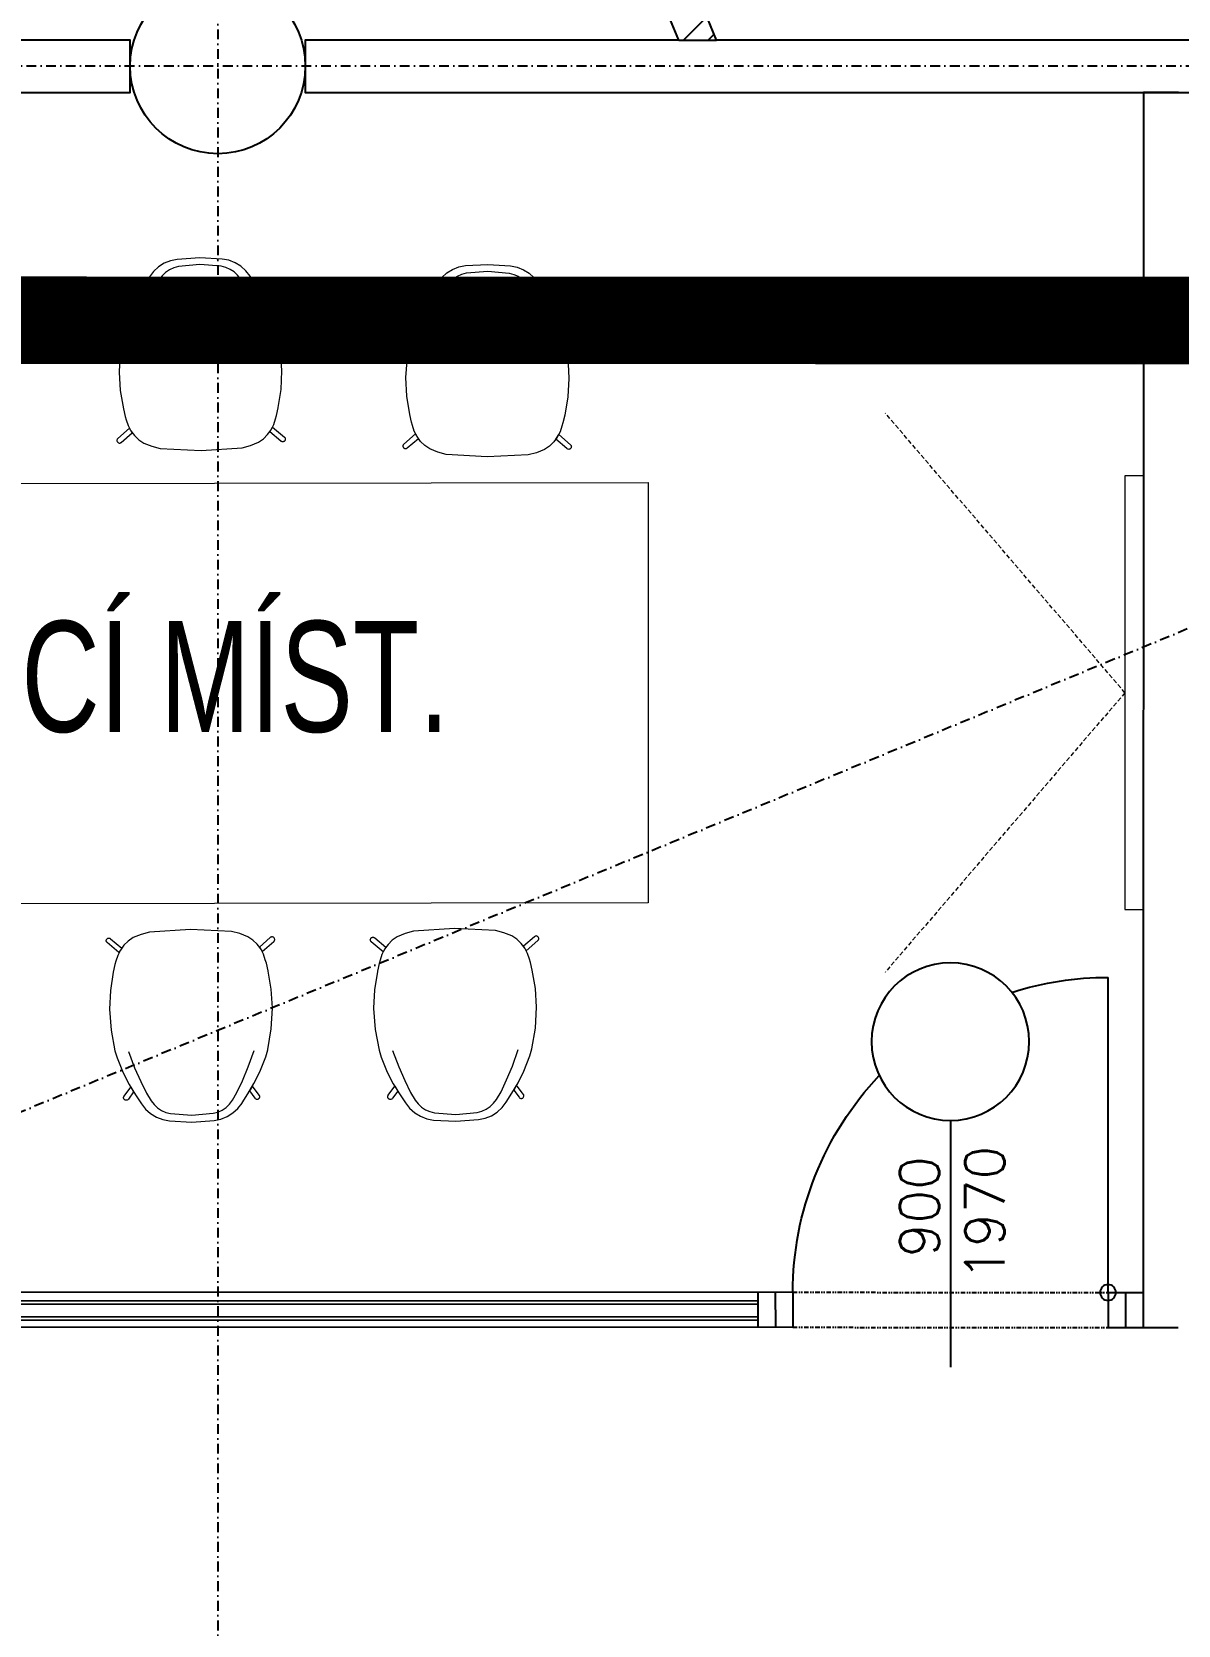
# Model space of a CAD drawing. Header units: millimetres. Extents: x -3035503 to 19821, y 792 to 235380.
# Drawn here: x -2966236 to -2962963, y 183233 to 187783 of the extents above; entities that cross this region are included whole.
import ezdxf

# ---------------------------------------------------------------- set-up
doc = ezdxf.new("R2010")
doc.units = ezdxf.units.MM
for name, pattern in [('AUSGEZOGEN', [0]), ('DA2', [0.45, 0.3, -0.15]), ('DD4', [0.8, 0.4, -0.2, 0, -0.2]), ('DIVIDE', [31.75, 12.7, -6.35, 0, -6.35, 0, -6.35]), ('HIDDEN', [0.375, 0.25, -0.125])]:
    doc.linetypes.add(name, pattern=pattern)
for name, color, linetype in [('ARCH_E-04-CO', 252, 'Continuous'), ('ARCH_F-02-CO', 251, 'Continuous'), ('ARCH_F-04-CO', 3, 'Continuous'), ('ARCH_F-06-CO', 2, 'Continuous'), ('ARCH_F-08-CO', 252, 'Continuous'), ('ARCH_N-02-CO', 251, 'Continuous'), ('ARCH_O-06-CO', 8, 'DD4'), ('ARCH_P-02-CO', 251, 'Continuous'), ('ARCH_Z-02-CO', 252, 'Continuous'), ('ARCH_Z-02-DI', 252, 'DIVIDE'), ('ARCH_Z-06-CO', 252, 'Continuous'), ('ARCH_Z-08-CO', 252, 'Continuous'), ('E-04-CO', 3, 'Continuous'), ('Z-02-CO', 252, 'Continuous')]:
    doc.layers.add(name, color=color, linetype=linetype)
doc.styles.add('Arial', font='arial.ttf', dxfattribs={"height": 220})
doc.styles.add('SIMPLEX', font='simplex.shx')

# ---------------------------------------------------------------- blocks, each defined once
blk = doc.blocks.new('WEWE')
at = {"layer": 'ARCH_N-02-CO', "linetype": 'AUSGEZOGEN', "lineweight": 20}
for p, q in [((-39829.8, -74127.3, 6520), (-39811.8, -74120.3, 6520)), ((-39811.8, -74120.3, 6520), (-39792.8, -74116.7, 6520)), ((-39792.8, -74116.7, 6520), (-39728.7, -74113.1, 6520)), ((-39792.8, -74116.7, 6520), (-39792.8, -74116.7, 6520)), ((-39728.7, -74113.1, 6520), (-39728.6, -74113.1, 6520)), ((-39728.6, -74113.1, 6520), (-39728.6, -74113.1, 6520)), ((-39728.6, -74113.1, 6520), (-39664.6, -74117.3, 6520)), ((-39664.6, -74117.3, 6520), (-39664.6, -74117.3, 6520)), ((-39664.6, -74117.3, 6520), (-39664.6, -74117.3, 6520)), ((-39664.6, -74117.3, 6520), (-39645.6, -74121.1, 6520)), ((-39645.6, -74121.1, 6520), (-39627.6, -74128.3, 6520)), ((-39889.5, -74191.3, 6520), (-39872.7, -74165.7, 6520)), ((-39872.7, -74165.7, 6520), (-39872.6, -74165.6, 6520)), ((-39872.6, -74165.6, 6520), (-39860.8, -74150.3, 6520)), ((-39872.6, -74165.6, 6520), (-39872.6, -74165.6, 6520)), ((-39860.8, -74150.3, 6520), (-39846.3, -74137.4, 6520)), ((-39846.3, -74137.4, 6520), (-39829.8, -74127.3, 6520)), ((-39845, -74173.7, 6520), (-39836.7, -74163, 6520)), ((-39836.7, -74163, 6520), (-39826.7, -74153.7, 6520)), ((-39826.7, -74153.7, 6520), (-39815.3, -74146.3, 6520)), ((-39815.3, -74146.3, 6520), (-39802.9, -74140.8, 6520)), ((-39802.9, -74140.8, 6520), (-39789.7, -74137.4, 6520)), ((-39789.7, -74137.4, 6520), (-39728.8, -74132.5, 6520)), ((-39789.7, -74137.4, 6520), (-39789.7, -74137.4, 6520)), ((-39728.8, -74132.5, 6520), (-39667.9, -74138, 6520)), ((-39667.9, -74138, 6520), (-39667.9, -74138, 6520)), ((-39667.9, -74138, 6520), (-39654.7, -74141.5, 6520)), ((-39654.7, -74141.5, 6520), (-39642.3, -74147.1, 6520)), ((-39642.3, -74147.1, 6520), (-39631, -74154.6, 6520)), ((-39631, -74154.6, 6520), (-39621.1, -74164, 6520)), ((-39627.6, -74128.3, 6520), (-39611.2, -74138.5, 6520)), ((-39621.1, -74164, 6520), (-39612.9, -74174.8, 6520)), ((-39611.2, -74138.5, 6520), (-39596.9, -74151.5, 6520)), ((-39596.9, -74151.5, 6520), (-39585.2, -74166.9, 6520)), ((-39585.2, -74166.9, 6520), (-39585.1, -74167.1, 6520)), ((-39585.1, -74167.1, 6520), (-39568.6, -74192.8, 6520)), ((-39923.2, -74182, 6520), (-39923.3, -74183.3, 6520)), ((-39923.3, -74183.3, 6520), (-39923.3, -74183.3, 6520)), ((-39923.3, -74183.3, 6520), (-39923.2, -74184.5, 6520)), ((-39922.9, -74180.7, 6520), (-39923.2, -74182, 6520)), ((-39923.2, -74184.5, 6520), (-39922.9, -74185.7, 6520)), ((-39922.3, -74179.5, 6520), (-39922.9, -74180.7, 6520)), ((-39922.9, -74185.7, 6520), (-39922.4, -74186.9, 6520)), ((-39922.4, -74186.9, 6520), (-39921.8, -74187.9, 6520)), ((-39921.6, -74178.4, 6520), (-39922.3, -74179.5, 6520)), ((-39921.8, -74187.9, 6520), (-39903.1, -74213.6, 6520)), ((-39920.6, -74177.5, 6520), (-39921.6, -74178.4, 6520)), ((-39919.6, -74176.8, 6520), (-39920.6, -74177.5, 6520)), ((-39918.4, -74176.2, 6520), (-39919.6, -74176.8, 6520)), ((-39917.1, -74175.9, 6520), (-39918.4, -74176.2, 6520)), ((-39915.8, -74175.8, 6520), (-39917.1, -74175.9, 6520)), ((-39914.3, -74175.9, 6520), (-39915.8, -74175.8, 6520)), ((-39915.8, -74175.8, 6520), (-39915.8, -74175.8, 6520)), ((-39912.9, -74176.3, 6520), (-39914.3, -74175.9, 6520)), ((-39911.7, -74177, 6520), (-39912.9, -74176.3, 6520)), ((-39910.5, -74178, 6520), (-39911.7, -74177, 6520)), ((-39909.6, -74179.1, 6520), (-39910.5, -74178, 6520)), ((-39894.6, -74199.7, 6520), (-39909.6, -74179.1, 6520)), ((-39909.6, -74179.1, 6520), (-39909.6, -74179.1, 6520)), ((-39907.2, -74220.4, 6520), (-39889.5, -74191.3, 6520)), ((-39903.1, -74213.6, 6520), (-39894.6, -74199.7, 6520)), ((-39874.3, -74229.4, 6520), (-39858.2, -74195.4, 6520)), ((-39858.2, -74195.4, 6520), (-39845, -74173.7, 6520)), ((-39845, -74173.7, 6520), (-39845, -74173.7, 6520)), ((-39612.9, -74174.8, 6520), (-39599.9, -74196.6, 6520)), ((-39599.9, -74196.6, 6520), (-39584.1, -74230.7, 6520)), ((-39568.6, -74192.8, 6520), (-39551.1, -74222.1, 6520)), ((-39563.5, -74201.2, 6520), (-39548.3, -74180.7, 6520)), ((-39555.2, -74215.2, 6520), (-39563.5, -74201.2, 6520)), ((-39536.3, -74189.7, 6520), (-39555.2, -74215.2, 6520)), ((-39548.3, -74180.7, 6520), (-39547.4, -74179.6, 6520)), ((-39548.3, -74180.7, 6520), (-39548.3, -74180.7, 6520)), ((-39547.4, -74179.6, 6520), (-39546.3, -74178.7, 6520)), ((-39546.3, -74178.7, 6520), (-39545, -74178, 6520)), ((-39545, -74178, 6520), (-39543.6, -74177.6, 6520)), ((-39543.6, -74177.6, 6520), (-39542.1, -74177.5, 6520)), ((-39542.1, -74177.5, 6520), (-39542.1, -74177.5, 6520)), ((-39542.1, -74177.5, 6520), (-39540.7, -74177.6, 6520)), ((-39540.7, -74177.6, 6520), (-39539.3, -74178.1, 6520)), ((-39539.3, -74178.1, 6520), (-39538, -74178.8, 6520)), ((-39538, -74178.8, 6520), (-39536.8, -74179.7, 6520)), ((-39536.8, -74179.7, 6520), (-39535.9, -74180.9, 6520)), ((-39535.6, -74188.6, 6520), (-39536.3, -74189.7, 6520)), ((-39535.9, -74180.9, 6520), (-39535.2, -74182.2, 6520)), ((-39535.1, -74187.5, 6520), (-39535.6, -74188.6, 6520)), ((-39535.2, -74182.2, 6520), (-39534.8, -74183.6, 6520)), ((-39534.8, -74186.3, 6520), (-39535.1, -74187.5, 6520)), ((-39534.8, -74183.6, 6520), (-39534.6, -74185.1, 6520)), ((-39534.6, -74185.1, 6520), (-39534.8, -74186.3, 6520)), ((-39534.6, -74185.1, 6520), (-39534.6, -74185.1, 6520)), ((-39941.8, -74296.7, 6520), (-39924.3, -74254, 6520)), ((-39924.3, -74254, 6520), (-39907.2, -74220.4, 6520)), ((-39891.6, -74268.7, 6520), (-39874.3, -74229.4, 6520)), ((-39584.1, -74230.7, 6520), (-39567.1, -74270.2, 6520)), ((-39551.1, -74222.1, 6520), (-39534.4, -74255.8, 6520)), ((-39534.4, -74255.8, 6520), (-39517.2, -74298.7, 6520)), ((-39947.5, -74316.9, 6520), (-39941.8, -74296.7, 6520)), ((-39908.8, -74315.6, 6520), (-39891.6, -74268.7, 6520)), ((-39567.1, -74270.2, 6520), (-39550.4, -74317.2, 6520)), ((-39517.2, -74298.7, 6520), (-39511.7, -74318.9, 6520)), ((-39958.7, -74376, 6520), (-39947.6, -74317.1, 6520)), ((-39947.6, -74317.1, 6520), (-39947.5, -74316.9, 6520)), ((-39511.7, -74318.9, 6520), (-39511.6, -74319.2, 6520)), ((-39511.6, -74319.2, 6520), (-39511.6, -74319.2, 6520)), ((-39511.6, -74319.2, 6520), (-39501, -74378.1, 6520)), ((-39962.7, -74435.8, 6520), (-39958.7, -74376, 6520)), ((-39501, -74378.1, 6520), (-39497.7, -74438, 6520)), ((-39962.7, -74436.4, 6520), (-39962.7, -74435.8, 6520)), ((-39962.7, -74435.8, 6520), (-39962.7, -74435.8, 6520)), ((-39960.1, -74489.3, 6520), (-39962.7, -74436.4, 6520)), ((-39497.7, -74438.6, 6520), (-39500.7, -74491.4, 6520)), ((-39497.7, -74438, 6520), (-39497.7, -74438.6, 6520)), ((-39497.7, -74438.6, 6520), (-39497.7, -74438.6, 6520)), ((-39951.8, -74541.6, 6520), (-39960.1, -74489.3, 6520)), ((-39500.7, -74491.4, 6520), (-39509.5, -74543.7, 6520)), ((-39951.8, -74541.9, 6520), (-39951.8, -74541.6, 6520)), ((-39951.8, -74541.6, 6520), (-39951.8, -74541.6, 6520)), ((-39947, -74563.8, 6520), (-39951.8, -74541.9, 6520)), ((-39944.1, -74573.4, 6520), (-39947, -74563.8, 6520)), ((-39938.9, -74589.6, 6520), (-39944.1, -74573.4, 6520)), ((-39517.5, -74575.4, 6520), (-39522.8, -74591.5, 6520)), ((-39514.5, -74565.8, 6520), (-39517.5, -74575.3, 6520)), ((-39517.5, -74575.3, 6520), (-39517.5, -74575.4, 6520)), ((-39517.5, -74575.4, 6520), (-39517.5, -74575.4, 6520)), ((-39509.5, -74543.9, 6520), (-39514.5, -74565.8, 6520)), ((-39509.5, -74543.7, 6520), (-39509.5, -74543.9, 6520)), ((-39935.3, -74597.4, 6520), (-39969.1, -74626.1, 6520)), ((-39959, -74637.2, 6520), (-39927.4, -74610.4, 6520)), ((-39931.2, -74604.8, 6520), (-39938.9, -74589.6, 6520)), ((-39927.4, -74610.4, 6520), (-39935.3, -74597.4, 6520)), ((-39921.1, -74618.5, 6520), (-39931.2, -74604.8, 6520)), ((-39909, -74630.4, 6520), (-39921.1, -74618.5, 6520)), ((-39540.9, -74620.2, 6520), (-39553.1, -74632, 6520)), ((-39530.7, -74606.6, 6520), (-39540.9, -74620.2, 6520)), ((-39534.5, -74612.2, 6520), (-39526.5, -74599.3, 6520)), ((-39503.2, -74639.3, 6520), (-39534.5, -74612.2, 6520)), ((-39522.8, -74591.5, 6520), (-39530.7, -74606.6, 6520)), ((-39526.5, -74599.3, 6520), (-39493, -74628.3, 6520)), ((-39971.4, -74630.4, 6520), (-39971.5, -74631.6, 6520)), ((-39971.5, -74631.6, 6520), (-39971.5, -74631.6, 6520)), ((-39971.5, -74631.6, 6520), (-39971.4, -74632.9, 6520)), ((-39971.1, -74629.2, 6520), (-39971.4, -74630.4, 6520)), ((-39971.4, -74632.9, 6520), (-39971.1, -74634.2, 6520)), ((-39970.6, -74628, 6520), (-39971.1, -74629.2, 6520)), ((-39971.1, -74634.2, 6520), (-39970.5, -74635.4, 6520)), ((-39969.9, -74627, 6520), (-39970.6, -74628, 6520)), ((-39970.5, -74635.4, 6520), (-39969.8, -74636.5, 6520)), ((-39969.1, -74626.1, 6520), (-39969.9, -74627, 6520)), ((-39969.8, -74636.5, 6520), (-39968.9, -74637.4, 6520)), ((-39969.1, -74626.1, 6520), (-39969.1, -74626.1, 6520)), ((-39968.9, -74637.4, 6520), (-39967.8, -74638.2, 6520)), ((-39967.8, -74638.2, 6520), (-39966.6, -74638.7, 6520)), ((-39966.6, -74638.7, 6520), (-39965.4, -74639.1, 6520)), ((-39965.4, -74639.1, 6520), (-39964.1, -74639.2, 6520)), ((-39964.1, -74639.2, 6520), (-39962.7, -74639.1, 6520)), ((-39964.1, -74639.2, 6520), (-39964.1, -74639.2, 6520)), ((-39962.7, -74639.1, 6520), (-39961.3, -74638.7, 6520)), ((-39961.3, -74638.7, 6520), (-39960.1, -74638.1, 6520)), ((-39960.1, -74638.1, 6520), (-39959, -74637.2, 6520)), ((-39895, -74640.1, 6520), (-39909, -74630.4, 6520)), ((-39872.1, -74649.5, 6520), (-39895, -74640.1, 6520)), ((-39895, -74640.1, 6520), (-39895, -74640.1, 6520)), ((-39848.2, -74656.2, 6520), (-39872.1, -74649.5, 6520)), ((-39731.2, -74663.1, 6520), (-39848.2, -74656.2, 6520)), ((-39848.2, -74656.2, 6520), (-39848.2, -74656.2, 6520)), ((-39848.2, -74656.2, 6520), (-39848.2, -74656.2, 6520)), ((-39614.1, -74657.3, 6520), (-39731.2, -74663.1, 6520)), ((-39731.2, -74663.1, 6520), (-39731.2, -74663.1, 6520)), ((-39731.2, -74663.1, 6520), (-39731.2, -74663.1, 6520)), ((-39590.2, -74650.8, 6520), (-39614.1, -74657.3, 6520)), ((-39614.1, -74657.3, 6520), (-39614.1, -74657.3, 6520)), ((-39567.1, -74641.7, 6520), (-39590.2, -74650.8, 6520)), ((-39553.1, -74632, 6520), (-39567.1, -74641.7, 6520)), ((-39567.1, -74641.7, 6520), (-39567.1, -74641.7, 6520)), ((-39567.1, -74641.7, 6520), (-39567.1, -74641.7, 6520)), ((-39502.1, -74640.2, 6520), (-39503.2, -74639.3, 6520)), ((-39500.8, -74640.8, 6520), (-39502.1, -74640.2, 6520)), ((-39499.5, -74641.2, 6520), (-39500.8, -74640.8, 6520)), ((-39498.1, -74641.3, 6520), (-39499.5, -74641.2, 6520)), ((-39496.7, -74641.2, 6520), (-39498.1, -74641.3, 6520)), ((-39498.1, -74641.3, 6520), (-39498.1, -74641.3, 6520)), ((-39495.3, -74640.8, 6520), (-39496.7, -74641.2, 6520)), ((-39493.9, -74640.1, 6520), (-39495.3, -74640.8, 6520)), ((-39492.8, -74639.1, 6520), (-39493.9, -74640.1, 6520)), ((-39493, -74628.3, 6520), (-39493, -74628.3, 6520)), ((-39493, -74628.3, 6520), (-39492.2, -74629.2, 6520)), ((-39491.9, -74638, 6520), (-39492.8, -74639.1, 6520)), ((-39492.2, -74629.2, 6520), (-39491.5, -74630.3, 6520)), ((-39491.2, -74636.7, 6520), (-39491.9, -74638, 6520)), ((-39491.5, -74630.3, 6520), (-39491, -74631.4, 6520)), ((-39490.7, -74635.3, 6520), (-39491.2, -74636.7, 6520)), ((-39491, -74631.4, 6520), (-39490.7, -74632.6, 6520)), ((-39490.7, -74632.6, 6520), (-39490.6, -74633.8, 6520)), ((-39490.6, -74633.8, 6520), (-39490.7, -74635.3, 6520)), ((-39490.6, -74633.8, 6520), (-39490.6, -74633.8, 6520)), ((-41827.8, -74740.3, -14120), (-39271.3, -74736.4, -14120)), ((-39271.3, -74736.4, -14120), (-39271.3, -75936.4, -14120)), ((-39271.3, -75936.4, -14120), (-41827.8, -75940.3, -14120)), ((-40719.1, -76026.4, 6520), (-40742, -76035.8, 6520)), ((-40695.2, -76019.7, 6520), (-40719.1, -76026.4, 6520)), ((-40578.3, -76012.4, 6520), (-40695.2, -76019.7, 6520)), ((-40695.2, -76019.7, 6520), (-40695.2, -76019.7, 6520)), ((-40695.2, -76019.7, 6520), (-40695.2, -76019.7, 6520)), ((-40578.2, -76012.4, 6520), (-40578.3, -76012.4, 6520)), ((-40578.3, -76012.4, 6520), (-40578.3, -76012.4, 6520)), ((-40461.2, -76017.9, 6520), (-40578.2, -76012.4, 6520)), ((-40437.2, -76024.3, 6520), (-40461.2, -76017.9, 6520)), ((-40461.2, -76017.9, 6520), (-40461.2, -76017.9, 6520)), ((-40414.1, -76033.3, 6520), (-40437.2, -76024.3, 6520)), ((-40400.1, -76042.9, 6520), (-40414.1, -76033.3, 6520)), ((-40414.1, -76033.3, 6520), (-40414.1, -76033.3, 6520)), ((-40414.1, -76033.3, 6520), (-40414.1, -76033.3, 6520)), ((-40346.5, -76033.6, 6520), (-40347.8, -76034, 6520)), ((-40345.1, -76033.4, 6520), (-40346.5, -76033.6, 6520)), ((-40343.6, -76033.6, 6520), (-40345.1, -76033.4, 6520)), ((-40345.1, -76033.4, 6520), (-40345.1, -76033.4, 6520)), ((-40342.2, -76034, 6520), (-40343.6, -76033.6, 6520)), ((-40818.5, -76044.6, 6520), (-40818.4, -76043.3, 6520)), ((-40818.4, -76045.8, 6520), (-40818.5, -76044.6, 6520)), ((-40818.5, -76044.6, 6520), (-40818.5, -76044.6, 6520)), ((-40818.4, -76043.3, 6520), (-40818, -76042, 6520)), ((-40818, -76047, 6520), (-40818.4, -76045.8, 6520)), ((-40818, -76042, 6520), (-40817.5, -76040.8, 6520)), ((-40817.5, -76048.2, 6520), (-40818, -76047, 6520)), ((-40817.5, -76040.8, 6520), (-40816.7, -76039.8, 6520)), ((-40816.8, -76049.2, 6520), (-40817.5, -76048.2, 6520)), ((-40816, -76050.1, 6520), (-40816.8, -76049.2, 6520)), ((-40816.7, -76039.8, 6520), (-40815.8, -76038.8, 6520)), ((-40782.1, -76078.7, 6520), (-40816, -76050.1, 6520)), ((-40816, -76050.1, 6520), (-40816, -76050.1, 6520)), ((-40815.8, -76038.8, 6520), (-40814.8, -76038.1, 6520)), ((-40814.8, -76038.1, 6520), (-40813.6, -76037.5, 6520)), ((-40813.6, -76037.5, 6520), (-40812.3, -76037.1, 6520)), ((-40812.3, -76037.1, 6520), (-40811, -76037, 6520)), ((-40811, -76037, 6520), (-40811, -76037, 6520)), ((-40811, -76037, 6520), (-40809.6, -76037.1, 6520)), ((-40809.6, -76037.1, 6520), (-40808.3, -76037.5, 6520)), ((-40808.3, -76037.5, 6520), (-40807, -76038.1, 6520)), ((-40807, -76038.1, 6520), (-40805.9, -76039, 6520)), ((-40805.9, -76039, 6520), (-40774.3, -76065.7, 6520)), ((-40778, -76071.3, 6520), (-40785.7, -76086.5, 6520)), ((-40774.3, -76065.7, 6520), (-40782.1, -76078.7, 6520)), ((-40768, -76057.6, 6520), (-40778, -76071.3, 6520)), ((-40755.9, -76045.7, 6520), (-40768, -76057.6, 6520)), ((-40742, -76035.8, 6520), (-40755.9, -76045.7, 6520)), ((-40742, -76035.8, 6520), (-40742, -76035.8, 6520)), ((-40387.8, -76054.7, 6520), (-40400.1, -76042.9, 6520)), ((-40377.6, -76068.2, 6520), (-40387.8, -76054.7, 6520)), ((-40350.2, -76035.4, 6520), (-40381.4, -76062.7, 6520)), ((-40381.4, -76062.7, 6520), (-40373.3, -76075.6, 6520)), ((-40369.7, -76083.3, 6520), (-40377.6, -76068.2, 6520)), ((-40373.3, -76075.6, 6520), (-40339.9, -76046.5, 6520)), ((-40349.1, -76034.6, 6520), (-40350.2, -76035.4, 6520)), ((-40347.8, -76034, 6520), (-40349.1, -76034.6, 6520)), ((-40340.9, -76034.7, 6520), (-40342.2, -76034, 6520)), ((-40339.8, -76035.6, 6520), (-40340.9, -76034.7, 6520)), ((-40339.9, -76046.5, 6520), (-40339.1, -76045.5, 6520)), ((-40339.9, -76046.5, 6520), (-40339.9, -76046.5, 6520)), ((-40338.8, -76036.7, 6520), (-40339.8, -76035.6, 6520)), ((-40339.1, -76045.5, 6520), (-40338.4, -76044.5, 6520)), ((-40338.1, -76038, 6520), (-40338.8, -76036.7, 6520)), ((-40338.4, -76044.5, 6520), (-40337.9, -76043.3, 6520)), ((-40337.7, -76039.4, 6520), (-40338.1, -76038, 6520)), ((-40337.9, -76043.3, 6520), (-40337.6, -76042.1, 6520)), ((-40337.5, -76040.9, 6520), (-40337.7, -76039.4, 6520)), ((-40337.6, -76042.1, 6520), (-40337.5, -76040.9, 6520)), ((-40337.5, -76040.9, 6520), (-40337.5, -76040.9, 6520)), ((-40793.7, -76112.3, 6520), (-40798.4, -76134.3, 6520)), ((-40790.8, -76102.7, 6520), (-40793.7, -76112.3, 6520)), ((-40785.7, -76086.5, 6520), (-40790.8, -76102.7, 6520)), ((-40364.3, -76099.4, 6520), (-40369.7, -76083.3, 6520)), ((-40364.3, -76099.5, 6520), (-40364.3, -76099.4, 6520)), ((-40364.3, -76099.4, 6520), (-40364.3, -76099.4, 6520)), ((-40361.3, -76109, 6520), (-40364.3, -76099.5, 6520)), ((-40356.2, -76130.9, 6520), (-40361.3, -76109, 6520)), ((-40798.5, -76134.5, 6520), (-40806.6, -76186.9, 6520)), ((-40798.4, -76134.3, 6520), (-40798.5, -76134.5, 6520)), ((-40798.5, -76134.5, 6520), (-40798.5, -76134.5, 6520)), ((-40356.1, -76131.1, 6520), (-40356.2, -76130.9, 6520)), ((-40347.2, -76183.3, 6520), (-40356.1, -76131.1, 6520)), ((-40806.6, -76186.9, 6520), (-40809, -76239.8, 6520)), ((-40344, -76236.2, 6520), (-40347.2, -76183.3, 6520)), ((-40809, -76239.8, 6520), (-40809, -76240.4, 6520)), ((-40809, -76240.4, 6520), (-40809, -76240.4, 6520)), ((-40809, -76240.4, 6520), (-40804.9, -76300.1, 6520)), ((-40347.2, -76296.6, 6520), (-40344, -76236.8, 6520)), ((-40344, -76236.8, 6520), (-40344, -76236.2, 6520)), ((-40344, -76236.2, 6520), (-40344, -76236.2, 6520)), ((-40804.9, -76300.1, 6520), (-40793.6, -76359, 6520)), ((-40357.6, -76355.6, 6520), (-40347.2, -76296.6, 6520)), ((-40793.6, -76359, 6520), (-40793.5, -76359.3, 6520)), ((-40793.5, -76359.3, 6520), (-40787.7, -76379.4, 6520)), ((-40787.7, -76379.4, 6520), (-40770, -76422.1, 6520)), ((-40754.8, -76360.5, 6520), (-40737.5, -76407.3, 6520)), ((-40412.9, -76404.8, 6520), (-40396.3, -76357.7, 6520)), ((-40380.1, -76419.1, 6520), (-40363.1, -76376.2, 6520)), ((-40363.1, -76376.2, 6520), (-40357.6, -76355.9, 6520)), ((-40357.6, -76355.9, 6520), (-40357.6, -76355.6, 6520)), ((-40357.6, -76355.6, 6520), (-40357.6, -76355.6, 6520)), ((-40770, -76422.1, 6520), (-40752.9, -76455.6, 6520)), ((-40737.5, -76407.3, 6520), (-40720, -76446.5, 6520)), ((-40429.8, -76444.3, 6520), (-40412.9, -76404.8, 6520)), ((-40396.8, -76452.8, 6520), (-40380.1, -76419.1, 6520)), ((-40768, -76489.2, 6520), (-40767.3, -76488.2, 6520)), ((-40767.3, -76488.2, 6520), (-40748.7, -76462.4, 6520)), ((-40740.2, -76476.3, 6520), (-40755.1, -76497, 6520)), ((-40752.9, -76455.6, 6520), (-40735.1, -76484.6, 6520)), ((-40748.7, -76462.4, 6520), (-40740.2, -76476.3, 6520)), ((-40735.1, -76484.6, 6520), (-40718.2, -76510.2, 6520)), ((-40720, -76446.5, 6520), (-40703.8, -76480.4, 6520)), ((-40703.8, -76480.4, 6520), (-40690.5, -76502.1, 6520)), ((-40458.4, -76500.3, 6520), (-40445.4, -76478.5, 6520)), ((-40445.4, -76478.5, 6520), (-40429.8, -76444.3, 6520)), ((-40430.6, -76508, 6520), (-40414.1, -76482.2, 6520)), ((-40414.1, -76482.2, 6520), (-40396.8, -76452.8, 6520)), ((-40400.8, -76459.7, 6520), (-40409.1, -76473.7, 6520)), ((-40409.1, -76473.7, 6520), (-40393.9, -76494.2, 6520)), ((-40381.8, -76485.2, 6520), (-40400.8, -76459.7, 6520)), ((-40381.1, -76486.2, 6520), (-40381.8, -76485.2, 6520)), ((-40380.6, -76487.4, 6520), (-40381.1, -76486.2, 6520)), ((-40380.3, -76488.6, 6520), (-40380.6, -76487.4, 6520)), ((-40380.2, -76489.8, 6520), (-40380.3, -76488.6, 6520)), ((-40768.9, -76492.8, 6520), (-40768.8, -76491.6, 6520)), ((-40768.8, -76494.1, 6520), (-40768.9, -76492.8, 6520)), ((-40768.9, -76492.8, 6520), (-40768.9, -76492.8, 6520)), ((-40768.8, -76491.6, 6520), (-40768.5, -76490.4, 6520)), ((-40768.4, -76495.4, 6520), (-40768.8, -76494.1, 6520)), ((-40768.5, -76490.4, 6520), (-40768, -76489.2, 6520)), ((-40767.9, -76496.6, 6520), (-40768.4, -76495.4, 6520)), ((-40767.1, -76497.6, 6520), (-40767.9, -76496.6, 6520)), ((-40766.2, -76498.6, 6520), (-40767.1, -76497.6, 6520)), ((-40765.1, -76499.3, 6520), (-40766.2, -76498.6, 6520)), ((-40763.9, -76499.8, 6520), (-40765.1, -76499.3, 6520)), ((-40762.6, -76500.2, 6520), (-40763.9, -76499.8, 6520)), ((-40761.3, -76500.3, 6520), (-40762.6, -76500.2, 6520)), ((-40759.9, -76500.1, 6520), (-40761.3, -76500.3, 6520)), ((-40761.3, -76500.3, 6520), (-40761.3, -76500.3, 6520)), ((-40758.5, -76499.7, 6520), (-40759.9, -76500.1, 6520)), ((-40757.2, -76499, 6520), (-40758.5, -76499.7, 6520)), ((-40756.1, -76498.1, 6520), (-40757.2, -76499, 6520)), ((-40755.1, -76497, 6520), (-40756.1, -76498.1, 6520)), ((-40755.1, -76497, 6520), (-40755.1, -76497, 6520)), ((-40718.2, -76510.2, 6520), (-40718.1, -76510.4, 6520)), ((-40718.1, -76510.4, 6520), (-40718.1, -76510.4, 6520)), ((-40718.1, -76510.4, 6520), (-40706.2, -76525.6, 6520)), ((-40706.2, -76525.6, 6520), (-40691.7, -76538.4, 6520)), ((-40690.5, -76502.1, 6520), (-40690.5, -76502.1, 6520)), ((-40690.5, -76502.1, 6520), (-40682.1, -76512.8, 6520)), ((-40682.1, -76512.8, 6520), (-40672.1, -76522, 6520)), ((-40672.1, -76522, 6520), (-40660.7, -76529.5, 6520)), ((-40660.7, -76529.5, 6520), (-40648.3, -76534.9, 6520)), ((-40513.3, -76537.3, 6520), (-40500.1, -76533.8, 6520)), ((-40500.1, -76533.8, 6520), (-40487.8, -76528.1, 6520)), ((-40487.8, -76528.1, 6520), (-40476.5, -76520.5, 6520)), ((-40476.5, -76520.5, 6520), (-40466.6, -76511.2, 6520)), ((-40466.6, -76511.2, 6520), (-40458.4, -76500.3, 6520)), ((-40456.6, -76536.6, 6520), (-40442.4, -76523.6, 6520)), ((-40442.4, -76523.6, 6520), (-40430.7, -76508.1, 6520)), ((-40430.7, -76508.1, 6520), (-40430.6, -76508, 6520)), ((-40393.9, -76494.2, 6520), (-40393.9, -76494.2, 6520)), ((-40393.9, -76494.2, 6520), (-40392.9, -76495.3, 6520)), ((-40392.9, -76495.3, 6520), (-40391.8, -76496.2, 6520)), ((-40391.8, -76496.2, 6520), (-40390.5, -76496.9, 6520)), ((-40390.5, -76496.9, 6520), (-40389.1, -76497.3, 6520)), ((-40389.1, -76497.3, 6520), (-40387.7, -76497.4, 6520)), ((-40387.7, -76497.4, 6520), (-40386.2, -76497.2, 6520)), ((-40387.7, -76497.4, 6520), (-40387.7, -76497.4, 6520)), ((-40386.2, -76497.2, 6520), (-40384.8, -76496.8, 6520)), ((-40384.8, -76496.8, 6520), (-40383.5, -76496.1, 6520)), ((-40383.5, -76496.1, 6520), (-40382.4, -76495.2, 6520)), ((-40382.4, -76495.2, 6520), (-40381.4, -76494, 6520)), ((-40381.4, -76494, 6520), (-40380.7, -76492.7, 6520)), ((-40380.7, -76492.7, 6520), (-40380.3, -76491.3, 6520)), ((-40380.3, -76491.3, 6520), (-40380.2, -76489.8, 6520)), ((-40380.2, -76489.8, 6520), (-40380.2, -76489.8, 6520)), ((-40691.7, -76538.4, 6520), (-40675.2, -76548.5, 6520)), ((-40675.2, -76548.5, 6520), (-40657.1, -76555.4, 6520)), ((-40657.1, -76555.4, 6520), (-40638.1, -76558.9, 6520)), ((-40648.3, -76534.9, 6520), (-40635.1, -76538.2, 6520)), ((-40638.1, -76558.9, 6520), (-40638.1, -76558.9, 6520)), ((-40638.1, -76558.9, 6520), (-40574, -76562.4, 6520)), ((-40635.1, -76538.2, 6520), (-40635.1, -76538.2, 6520)), ((-40635.1, -76538.2, 6520), (-40574.1, -76542.9, 6520)), ((-40574.1, -76542.9, 6520), (-40513.3, -76537.3, 6520)), ((-40574, -76562.4, 6520), (-40510, -76558, 6520)), ((-40574, -76562.4, 6520), (-40574, -76562.4, 6520)), ((-40574, -76562.4, 6520), (-40574, -76562.4, 6520)), ((-40513.3, -76537.3, 6520), (-40513.3, -76537.3, 6520)), ((-40510, -76558, 6520), (-40509.9, -76558, 6520)), ((-40509.9, -76558, 6520), (-40491, -76554.1, 6520)), ((-40509.9, -76558, 6520), (-40509.9, -76558, 6520)), ((-40491, -76554.1, 6520), (-40473, -76546.9, 6520)), ((-40473, -76546.9, 6520), (-40456.6, -76536.6, 6520))]:
    blk.add_line(p, q, dxfattribs=at)
for points, elevation in [([(-40407.4, -74146.6), (-40407.5, -74146.4), (-40407.5, -74146.4), (-40419.5, -74131.2), (-40433.9, -74118.3), (-40450.5, -74108.3), (-40468.5, -74101.4), (-40487.5, -74097.8), (-40487.5, -74097.8), (-40551.6, -74094.4), (-40551.7, -74094.4), (-40551.7, -74094.4), (-40615.7, -74098.8), (-40615.7, -74098.8), (-40615.7, -74098.8), (-40634.7, -74102.7), (-40652.7, -74109.9), (-40669, -74120.2), (-40683.3, -74133.2), (-40695, -74148.6), (-40695.1, -74148.8), (-40711.5, -74174.6), (-40728.9, -74203.9), (-40745.5, -74237.7), (-40762.6, -74280.6), (-40768, -74300.9), (-40768.1, -74301.1), (-40768.1, -74301.1), (-40778.5, -74360.2), (-40781.7, -74420), (-40781.7, -74420.6), (-40781.7, -74420.6), (-40778.4, -74473.4), (-40769.5, -74525.7), (-40769.5, -74525.9), (-40764.4, -74547.8), (-40761.4, -74557.3), (-40761.4, -74557.3), (-40761.4, -74557.3), (-40756, -74573.5), (-40748.1, -74588.5), (-40737.9, -74602.1), (-40725.6, -74613.8), (-40711.6, -74623.5), (-40711.6, -74623.5), (-40711.6, -74623.5), (-40688.5, -74632.5), (-40664.5, -74638.9), (-40664.5, -74638.9), (-40547.5, -74644.4), (-40547.4, -74644.4), (-40547.4, -74644.4), (-40430.5, -74637.1), (-40430.5, -74637.1), (-40430.5, -74637.1), (-40406.6, -74630.3), (-40383.7, -74620.9), (-40383.7, -74620.9), (-40369.8, -74611.1), (-40357.7, -74599.2), (-40347.6, -74585.4), (-40340, -74570.3), (-40334.8, -74554.1), (-40332, -74544.5), (-40327.2, -74522.5), (-40327.2, -74522.2), (-40327.2, -74522.2), (-40319.1, -74469.9), (-40316.7, -74417), (-40316.7, -74416.4), (-40316.7, -74416.4), (-40320.8, -74356.6), (-40332.1, -74297.8), (-40332.2, -74297.5), (-40337.9, -74277.3), (-40355.6, -74234.7), (-40372.8, -74201.2), (-40390.6, -74172.1), (-40407.4, -74146.6)], -14120), ([(-40370.9, -74296.3), (-40388.2, -74249.5), (-40405.7, -74210.2), (-40421.8, -74176.3), (-40435.2, -74154.7), (-40435.2, -74154.7), (-40443.5, -74143.9), (-40453.5, -74134.7), (-40464.9, -74127.3), (-40477.4, -74121.9), (-40490.6, -74118.6), (-40490.6, -74118.6), (-40551.5, -74113.8), (-40612.4, -74119.5), (-40612.4, -74119.5), (-40625.5, -74123), (-40637.9, -74128.6), (-40649.2, -74136.2), (-40659, -74145.6), (-40667.2, -74156.4), (-40680.2, -74178.3), (-40695.9, -74212.5), (-40712.7, -74252), (-40729.3, -74299.1)], -14120), ([(-40724.8, -74197), (-40716.5, -74183), (-40731.8, -74162.6), (-40731.8, -74162.6), (-40732.7, -74161.5), (-40733.9, -74160.6), (-40735.2, -74159.9), (-40736.6, -74159.5), (-40738, -74159.4), (-40738, -74159.4), (-40739.5, -74159.5), (-40740.9, -74160), (-40742.2, -74160.7), (-40743.3, -74161.6), (-40744.2, -74162.8), (-40744.9, -74164.1), (-40745.3, -74165.5), (-40745.5, -74167), (-40745.5, -74167), (-40745.4, -74168.2), (-40745, -74169.4), (-40744.5, -74170.5), (-40743.8, -74171.6), (-40724.8, -74197)], -14120), ([(-40377, -74194.4), (-40385.5, -74180.5), (-40370.5, -74159.8), (-40370.5, -74159.8), (-40369.6, -74158.7), (-40368.5, -74157.8), (-40367.2, -74157.1), (-40365.8, -74156.6), (-40364.4, -74156.5), (-40364.4, -74156.5), (-40363.1, -74156.6), (-40361.8, -74156.9), (-40360.6, -74157.5), (-40359.5, -74158.2), (-40358.6, -74159.1), (-40357.8, -74160.2), (-40357.3, -74161.4), (-40356.9, -74162.7), (-40356.8, -74164), (-40356.8, -74164), (-40356.9, -74165.2), (-40357.2, -74166.4), (-40357.7, -74167.6), (-40358.3, -74168.6), (-40377, -74194.4)], -14120), ([(-40744.3, -74594.1), (-40752.3, -74581.2), (-40785.7, -74610.3), (-40785.7, -74610.3), (-40786.6, -74611.2), (-40787.3, -74612.3), (-40787.7, -74613.4), (-40788, -74614.6), (-40788.1, -74615.9), (-40788.1, -74615.9), (-40788, -74617.4), (-40787.5, -74618.8), (-40786.8, -74620.1), (-40785.9, -74621.2), (-40784.8, -74622.1), (-40783.4, -74622.8), (-40782, -74623.2), (-40780.6, -74623.3), (-40780.6, -74623.3), (-40779.2, -74623.2), (-40777.9, -74622.8), (-40776.6, -74622.2), (-40775.5, -74621.3), (-40744.3, -74594.1)], -14120), ([(-40351.4, -74591.1), (-40343.5, -74578), (-40309.7, -74606.7), (-40309.7, -74606.7), (-40308.8, -74607.6), (-40308.1, -74608.6), (-40307.6, -74609.7), (-40307.3, -74610.9), (-40307.2, -74612.2), (-40307.2, -74612.2), (-40307.3, -74613.5), (-40307.6, -74614.8), (-40308.2, -74615.9), (-40308.9, -74617), (-40309.8, -74618), (-40310.9, -74618.7), (-40312.1, -74619.3), (-40313.3, -74619.6), (-40314.7, -74619.8), (-40314.7, -74619.8), (-40316, -74619.6), (-40317.4, -74619.3), (-40318.6, -74618.7), (-40319.7, -74617.8), (-40351.4, -74591.1)], -14120), ([(-39964.2, -76507.8), (-39964.1, -76508), (-39964.1, -76508), (-39952.2, -76523.2), (-39937.7, -76536.1), (-39921.2, -76546.1), (-39903.1, -76553), (-39884.1, -76556.6), (-39884.1, -76556.6), (-39820, -76560.1), (-39820, -76560.1), (-39820, -76560.1), (-39756, -76555.6), (-39755.9, -76555.6), (-39755.9, -76555.6), (-39737, -76551.8), (-39719, -76544.6), (-39702.6, -76534.3), (-39688.4, -76521.2), (-39676.7, -76505.8), (-39676.6, -76505.6), (-39660.1, -76479.8), (-39642.8, -76450.5), (-39626.1, -76416.7), (-39609.1, -76373.8), (-39603.6, -76353.6), (-39603.6, -76353.3), (-39603.6, -76353.3), (-39593.2, -76294.3), (-39590, -76234.4), (-39590, -76233.9), (-39590, -76233.9), (-39593.3, -76181), (-39602.1, -76128.8), (-39602.2, -76128.5), (-39607.3, -76106.6), (-39610.3, -76097.2), (-39610.3, -76097.1), (-39610.3, -76097.1), (-39615.7, -76081), (-39623.6, -76065.9), (-39633.8, -76052.3), (-39646.1, -76040.6), (-39660.1, -76031), (-39660.1, -76031), (-39660.1, -76031), (-39683.2, -76021.9), (-39707.2, -76015.5), (-39707.2, -76015.5), (-39824.2, -76010), (-39824.3, -76010), (-39824.3, -76010), (-39941.2, -76017.3), (-39941.2, -76017.3), (-39941.2, -76017.3), (-39965.1, -76024.1), (-39988, -76033.5), (-39988, -76033.5), (-40001.9, -76043.3), (-40014, -76055.3), (-40024, -76069), (-40031.7, -76084.2), (-40036.8, -76100.4), (-40039.7, -76110), (-40044.4, -76131.9), (-40044.5, -76132.2), (-40044.5, -76132.2), (-40052.6, -76184.5), (-40055, -76237.4), (-40055, -76238), (-40055, -76238), (-40050.9, -76297.8), (-40039.6, -76356.7), (-40039.5, -76356.9), (-40033.7, -76377.1), (-40016, -76419.7), (-39998.9, -76453.3), (-39981.1, -76482.3), (-39964.2, -76507.8)], 6520), ([(-39627.4, -76060.3), (-39619.3, -76073.2), (-39585.9, -76044.1), (-39585.9, -76044.1), (-39585.1, -76043.2), (-39584.4, -76042.1), (-39583.9, -76041), (-39583.6, -76039.8), (-39583.5, -76038.5), (-39583.5, -76038.5), (-39583.7, -76037.1), (-39584.1, -76035.7), (-39584.8, -76034.4), (-39585.8, -76033.3), (-39586.9, -76032.3), (-39588.2, -76031.6), (-39589.6, -76031.2), (-39591.1, -76031.1), (-39591.1, -76031.1), (-39592.5, -76031.2), (-39593.8, -76031.6), (-39595.1, -76032.3), (-39596.2, -76033.1), (-39627.4, -76060.3)], 6520), ([(-40020.3, -76063.3), (-40028.2, -76076.4), (-40062, -76047.8), (-40062, -76047.8), (-40062.8, -76046.9), (-40063.5, -76045.8), (-40064, -76044.7), (-40064.4, -76043.5), (-40064.5, -76042.3), (-40064.5, -76042.3), (-40064.4, -76040.9), (-40064, -76039.7), (-40063.5, -76038.5), (-40062.8, -76037.4), (-40061.8, -76036.5), (-40060.8, -76035.7), (-40059.6, -76035.2), (-40058.3, -76034.8), (-40057, -76034.7), (-40057, -76034.7), (-40055.6, -76034.8), (-40054.3, -76035.2), (-40053.1, -76035.8), (-40051.9, -76036.6), (-40020.3, -76063.3)], 6520), ([(-40000.8, -76358.1), (-39983.5, -76404.9), (-39966, -76444.2), (-39949.8, -76478.1), (-39936.5, -76499.8), (-39936.5, -76499.8), (-39928.1, -76510.5), (-39918.1, -76519.7), (-39906.7, -76527.1), (-39894.3, -76532.6), (-39881.1, -76535.9), (-39881.1, -76535.9), (-39820.1, -76540.6), (-39759.3, -76534.9), (-39759.3, -76534.9), (-39746.1, -76531.4), (-39733.8, -76525.8), (-39722.5, -76518.2), (-39712.6, -76508.8), (-39704.4, -76498), (-39691.4, -76476.1), (-39675.8, -76441.9), (-39659, -76402.4), (-39642.3, -76355.4)], 6520), ([(-39994.7, -76460.1), (-39986.2, -76473.9), (-40001.1, -76494.6), (-40001.1, -76494.6), (-40002.1, -76495.7), (-40003.2, -76496.7), (-40004.5, -76497.4), (-40005.9, -76497.8), (-40007.3, -76497.9), (-40007.3, -76497.9), (-40008.6, -76497.8), (-40009.9, -76497.5), (-40011.1, -76497), (-40012.2, -76496.2), (-40013.1, -76495.3), (-40013.9, -76494.2), (-40014.4, -76493), (-40014.8, -76491.8), (-40014.9, -76490.5), (-40014.9, -76490.5), (-40014.8, -76489.2), (-40014.5, -76488), (-40014, -76486.9), (-40013.3, -76485.8), (-39994.7, -76460.1)], 6520), ([(-39646.8, -76457.4), (-39655.1, -76471.4), (-39639.9, -76491.8), (-39639.9, -76491.8), (-39638.9, -76492.9), (-39637.8, -76493.8), (-39636.5, -76494.5), (-39635.1, -76494.9), (-39633.7, -76495.1), (-39633.7, -76495.1), (-39632.2, -76494.9), (-39630.8, -76494.5), (-39629.5, -76493.8), (-39628.4, -76492.8), (-39627.4, -76491.7), (-39626.8, -76490.4), (-39626.3, -76488.9), (-39626.2, -76487.5), (-39626.2, -76487.5), (-39626.3, -76486.2), (-39626.6, -76485), (-39627.1, -76483.9), (-39627.8, -76482.9), (-39646.8, -76457.4)], 6520)]:
    blk.add_lwpolyline(points, dxfattribs=dict(at, elevation=elevation))
blk = doc.blocks.new('BNVFG')
at = {"layer": 'ARCH_N-02-CO', "linetype": 'HIDDEN', "lineweight": 20, "ltscale": 50}
for q in [(-38594.6, -74537.8, -3800), (-38594.6, -76134.9, -3800)]:
    blk.add_line((-37910, -75336.4), q, dxfattribs=at)
at = {"layer": 'ARCH_N-02-CO', "linetype": 'AUSGEZOGEN', "lineweight": 20}
for p, q in [((-37910, -74716.8), (-37910, -75955.9)), ((-37856.6, -75955.9), (-37856.6, -74716.8))]:
    blk.add_line(p, q, dxfattribs=at)
at = {"layer": 'ARCH_N-02-CO'}
blk.add_blockref('WEWE', (0, 0), dxfattribs=at)
blk = doc.blocks.new('sdfdsf')
at = {"layer": 'ARCH_N-02-CO', "linetype": 'DA2', "ltscale": 10}
for p, q in [((-20816.8, -10247.7), (-20428.8, -10086.9)), ((-20510.6, -10986.8), (-20122.6, -10826)), ((-20204.4, -11725.8), (-19816.4, -11565)), ((-19898.1, -12464.9), (-19510.1, -12304.1))]:
    blk.add_line(p, q, dxfattribs=at)
at = {"layer": 'ARCH_N-02-CO'}
blk.add_lwpolyline([(-19203.9, -13043.2), (-20735.1, -9347.9), (-21123.1, -9508.6), (-19591.9, -13204), (-19203.9, -13043.2)], dxfattribs=at)
blk = doc.blocks.new('dp_l')
blk.add_line((-546, 500), (236.9, 500))
for centre, radius in [((-796, 500), 250), ((0, 0), 25)]:
    blk.add_circle(centre, radius)
for start, end in [(90, 133.4861), (162.2464, 180)]:
    blk.add_arc((0, 0), 1000, start, end)
at = {"layer": 'ARCH_E-04-CO'}
blk.add_line((0, 0), (-1000, 0), dxfattribs=at)
blk = doc.blocks.new('MIST1')
at = {"style": 'Arial'}
blk.add_attdef('CISLO', (-0.309, 0), '', height=4, dxfattribs=at)
at = {"layer": 'ARCH_F-02-CO', "style": 'SIMPLEX'}
blk.add_attdef('PODLAHA', (0, -12.5), '', height=2.5, dxfattribs=at)
at = {"layer": 'ARCH_F-04-CO', "style": 'SIMPLEX'}
blk.add_attdef('PLOCHA', (0, -8.5), '', height=2.5, dxfattribs=at)
at = {"layer": 'ARCH_F-06-CO', "style": 'Arial'}
blk.add_attdef('MIST', (-0.309, -4.5), '', height=3, dxfattribs=at)

msp = doc.modelspace()

# ---------------------------------------------------------------- hatches: boundary and pattern name
at = {"layer": 'ARCH_P-02-CO'}
h = msp.add_hatch(dxfattribs=at)
h.set_pattern_fill('ZDIVO-OBECNE', color=256, scale=50, angle=168.2039)
h.set_pattern_definition([(45, (-2925204.76, 211232.23), (-106.066, 106.066), []), (45, (-2925134.05, 211232.23), (-106.066, 106.066), [])])
edge = h.paths.add_edge_path()
edge.add_arc((-2949504.8, 191641.8), 250, 252.5398, 287.4546, ccw=False)
edge.add_line((-2949579.8, 191403.3), (-2949579.8, 190508.7))
edge.add_line((-2949579.8, 190508.7), (-2949429.8, 190508.7))
edge.add_line((-2949429.8, 190508.7), (-2949429.8, 191403.3))
h.paths.add_polyline_path([(-2960818.8, 195993.3), (-2960911.2, 195955.1), (-2959150.4, 191705.4), (-2959058, 191743.7)])
h.paths.add_polyline_path([(-2960859.7, 190998), (-2960974.6, 191275.1), (-2960897.7, 191089.6), (-2960897.8, 191089.7), (-2963946.7, 189827.1), (-2965669.2, 193984.2), (-2965761.6, 193946), (-2964842.9, 191728.8), (-2965859.2, 191307.8), (-2964959.5, 189136.8), (-2964867.2, 189175.1), (-2964924.6, 189313.7), (-2964832.2, 189351.9), (-2964870.5, 189444.3), (-2964962.9, 189406), (-2965728.5, 191253.7), (-2964804.6, 191636.4), (-2964039, 189788.7), (-2964131.4, 189750.5), (-2964093.1, 189658.1)])
h.paths.add_polyline_path([(-2964484.4, 188251.3), (-2964576.7, 188213), (-2964388.9, 187759.6), (-2964280.6, 187759.6)])

# ---------------------------------------------------------------- linework, layer by layer
at = {"layer": 'ARCH_N-02-CO', "linetype": 'AUSGEZOGEN', "lineweight": 20}
for p, q in [((-2963061.4, 186515.4), (-2963114.8, 186515.4)), ((-2963114.8, 185276.3), (-2963061.4, 185276.3))]:
    msp.add_line(p, q, dxfattribs=at)
at = {"layer": 'ARCH_O-06-CO', "linetype": 'DD4', "ltscale": 70}
for p, q in [((-2925204.8, 201707.2), (-2980451.5, 178823.2)), ((-2980444.6, 187685.8), (-2885768.5, 187685.8))]:
    msp.add_line(p, q, dxfattribs=at)
msp.add_lwpolyline([(-2965704.8, 213652.3), (-2965704.8, 174539.3)], dxfattribs=at)
at = {"layer": 'ARCH_Z-02-CO'}
for p, q in [((-2964388.9, 187759.6), (-2964280.6, 187759.6)), ((-2963061.5, 187610.6), (-2962961.5, 187610.6)), ((-2968061.3, 184185.2), (-2964063, 184183.6)), ((-2968011.4, 184160.9), (-2964163.2, 184159.3)), ((-2968011.4, 184150.9), (-2964163.2, 184149.3)), ((-2964163.2, 184183.6), (-2964163, 184083.5)), ((-2964113.2, 184183.6), (-2964113, 184083.6)), ((-2964063.2, 184183.6), (-2964063, 184083.6)), ((-2963163.2, 184183), (-2963163, 184083)), ((-2963163, 184183.2), (-2963063, 184183.2)), ((-2963113.2, 184183.2), (-2963113, 184083.1)), ((-2968011.4, 184115.1), (-2964163.1, 184113.6)), ((-2968011.4, 184105.1), (-2964163.1, 184103.6)), ((-2968061.4, 184085.2), (-2964063, 184083.6)), ((-2963163, 184083.2), (-2963063, 184083.2))]:
    msp.add_line(p, q, dxfattribs=at)
at = {"layer": 'ARCH_Z-02-DI'}
for p, q in [((-2964062.9, 184183.6), (-2963162.9, 184183)), ((-2964063, 184083.6), (-2963163, 184083))]:
    msp.add_line(p, q, dxfattribs=at)
at = {"layer": 'ARCH_Z-06-CO'}
for p, q in [((-2964280.6, 187759.6), (-2964503.5, 188297.5)), ((-2964388.9, 187759.6), (-2964595.9, 188259.2)), ((-2963061.5, 187610.6), (-2963063, 184083.2)), ((-2963063, 184083.2), (-2962963, 184083.2))]:
    msp.add_line(p, q, dxfattribs=at)
for points in [[(-2966545.7, 187609.6), (-2965954.9, 187609.6), (-2965954.9, 187759.6), (-2966445.5, 187759.6)], [(-2964388.9, 187759.6), (-2965454.9, 187759.6), (-2965454.9, 187609.6), (-2957854.8, 187609.6), (-2957854.8, 187759.6), (-2964280.6, 187759.6)]]:
    msp.add_lwpolyline(points, dxfattribs=at)
at = {"layer": 'ARCH_Z-08-CO'}
msp.add_circle((-2965704.9, 187685.3), 250, dxfattribs=at)
at = {"layer": 'E-04-CO', "color": 240, "linetype": 'DA2', "ltscale": 150, "true_color": 0xf9063f, "const_width": 250}
msp.add_lwpolyline([(-2937437.3, 206544.2), (-2935254.8, 201277.1), (-2935254.8, 194935), (-2940804.8, 194935), (-2940804.8, 192935.8), (-2942279.7, 192935.8), (-2942279.8, 189711.8), (-2948779.8, 189709), (-2948779.8, 186956.5), (-2966980, 186959.7), (-2969578.3, 193230.2)], close=True, dxfattribs=at)

# ---------------------------------------------------------------- block references
at = {"layer": 'ARCH_F-08-CO'}
ref = msp.add_blockref('MIST1', (-2965748.9, 186224.6), dxfattribs=dict(at, xscale=-126.72, yscale=126.72, zscale=126.72, rotation=359.9999999999997))
ref.add_attrib('CISLO', '4.23', (-2967499.5, 186224.6), dxfattribs={"layer": '0', "height": 422.4, "rotation": 0, "style": 'Arial', "width": 0.7})
ref.add_attrib('MIST', 'ZASEDACÍ MÍST.', (-2967505, 185783.9), dxfattribs={"layer": 'ARCH_F-06-CO', "height": 316.8, "rotation": 0, "style": 'Arial', "width": 0.7})
ref.add_attrib('PLOCHA', '17,06m2', (-2967502.5, 185358.5), dxfattribs={"layer": 'ARCH_F-04-CO', "height": 264, "rotation": 0, "style": 'SIMPLEX', "width": 0.7})
at = {"layer": 'ARCH_N-02-CO', "xscale": -1, "rotation": 45.00000206540257}
msp.add_blockref('sdfdsf', (-2989239.7, 183514.8), dxfattribs=at)
at = {"layer": 'ARCH_N-02-CO'}
msp.add_blockref('BNVFG', (-2925204.8, 261232.2), dxfattribs=at)
at = {"layer": 'Z-02-CO'}
ref = msp.add_blockref('dp_l', (-2963163.2, 184183), dxfattribs=dict(at, xscale=-0.9000000001192091, yscale=0.9000000001192092, zscale=0.9000000001192091, rotation=89.99999996522973))
ref.add_attrib('H', '900', (-2963645.2, 184283.6), dxfattribs={"layer": 'E-04-CO', "height": 112.5, "rotation": 90, "style": 'SIMPLEX'})
ref.add_attrib('B', '1970', (-2963458.9, 184216.5), dxfattribs={"layer": 'E-04-CO', "height": 112.5, "rotation": 90, "style": 'SIMPLEX'})

doc.saveas('drawing.dxf')
